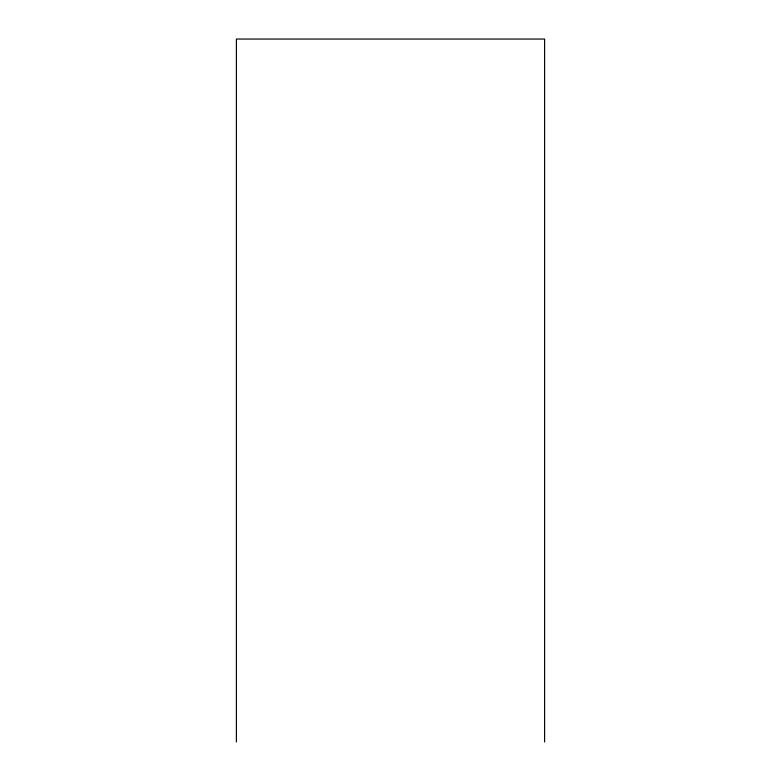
<?xml version="1.0" encoding="UTF-8"?>
<svg xmlns="http://www.w3.org/2000/svg" width="781" height="781" viewBox="0 0 781 781"><rect width="100%" height="100%" fill="white"/><g stroke="black" fill="none" stroke-linecap="round" stroke-linejoin="round"><path stroke-width="1.17" d="M544.601 741.95L544.601 39.05L236.399 39.05L236.399 741.95"/></g></svg>
